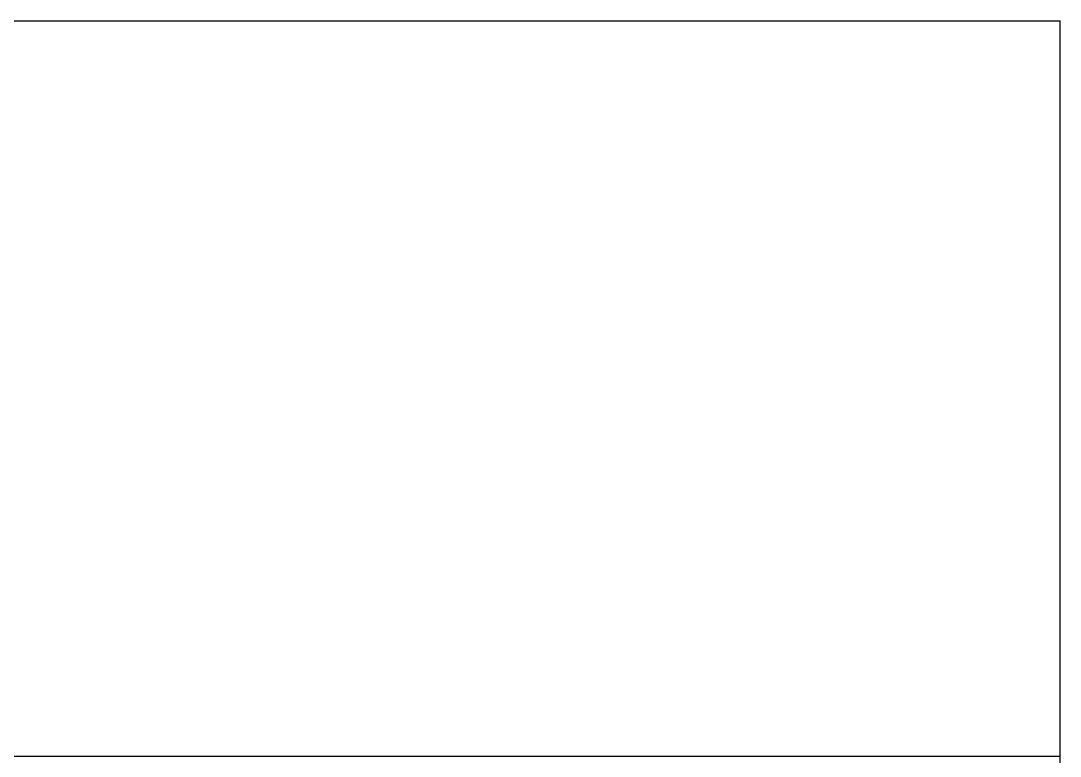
# Model space of a CAD drawing. Extents: x 25064 to 67879, y 10 to 12625.
# Drawn here: x 63701 to 67879, y 2966 to 5921 of the extents above; entities that cross this region are included whole.
import ezdxf

# ---------------------------------------------------------------- set-up
doc = ezdxf.new("R2010")
doc.units = 0
doc.layers.add('TEXT', color=2, linetype='CONTINUOUS')

msp = doc.modelspace()

# ---------------------------------------------------------------- linework, layer by layer
at = {"layer": 'TEXT'}
for p, q in [((59521.33483, 5921.1107), (67879.33694, 5921.1107)), ((59521.33483, 5921.11069), (63700.90805, 5921.11069)), ((67879.33694, 25.55535), (67879.33694, 5921.1107)), ((59521.33483, 2965.55534), (63700.90805, 2965.55534)), ((63700.90805, 2965.55534), (67878.91264, 2965.55534)), ((63700.90805, 2965.55534), (67878.91269, 2965.55534))]:
    msp.add_line(p, q, dxfattribs=at)

doc.saveas('drawing.dxf')
